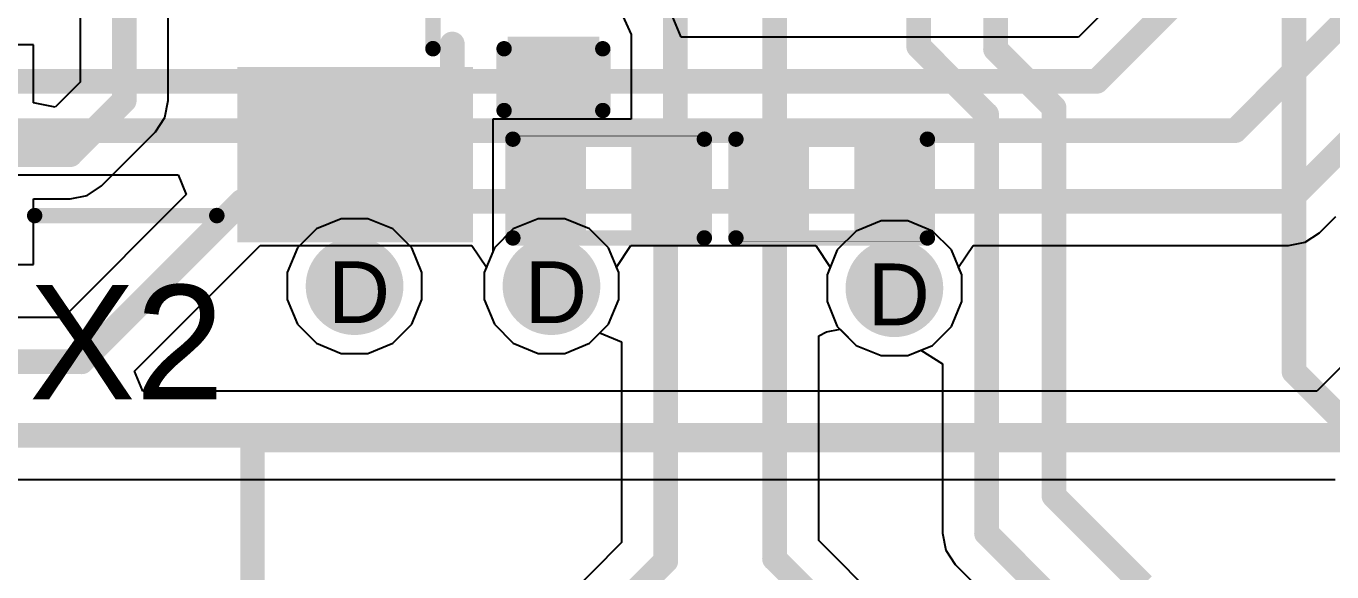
# Model space of a CAD drawing. Header units: inches. Extents: x 0 to 5032, y 0 to 5323.
# Drawn here: x 82.24 to 92.98, y 63.44 to 67.92 of the extents above; entities that cross this region are included whole.
import ezdxf

# ---------------------------------------------------------------- set-up
doc = ezdxf.new("R2010")
doc.units = ezdxf.units.IN
for name, color, linetype in [('Bottom Layer', 5, 'Continuous'), ('Bottom Solder', 6, 'Continuous'), ('Drill Drawing', 1, 'Continuous'), ('Layer 1', 16, 'Continuous'), ('Layer 2', 76, 'Continuous'), ('Multi-Layer', 9, 'Continuous'), ('Pad Holes', 156, 'Continuous'), ('Top Layer', 1, 'Continuous'), ('Top Overlay', 2, 'Continuous'), ('Top Paste', 8, 'Continuous'), ('Top Solder', 216, 'Continuous'), ('Via Holes', 16, 'Continuous')]:
    doc.layers.add(name, color=color, linetype=linetype)
doc.styles.add('Arial', font='', dxfattribs={"height": 0.2})
doc.styles.get('Arial').set_extended_font_data('Arial')

# ---------------------------------------------------------------- blocks, each defined once
blk = doc.blocks.new('R___0402_314')
at = {"layer": 'Top Layer'}
for points in [[(-0.699, -0.318), (-0.699, 0.318), (-0.241, 0.318), (-0.241, -0.318)], [(0.241, -0.318), (0.241, 0.318), (0.699, 0.318), (0.699, -0.318)]]:
    blk.add_hatch(color=1, dxfattribs=at).paths.add_polyline_path(points)
at = {"layer": 'Top Paste'}
for points in [[(-0.699, -0.318), (-0.699, 0.318), (-0.241, 0.318), (-0.241, -0.318)], [(0.241, -0.318), (0.241, 0.318), (0.699, 0.318), (0.699, -0.318)]]:
    blk.add_hatch(color=8, dxfattribs=at).paths.add_polyline_path(points)
at = {"layer": 'Top Solder'}
for points in [[(-0.754, -0.373), (-0.754, 0.373), (-0.186, 0.373), (-0.186, -0.373)], [(0.186, -0.373), (0.186, 0.373), (0.754, 0.373), (0.754, -0.373)]]:
    blk.add_hatch(color=216, dxfattribs=at).paths.add_polyline_path(points)
at = {"layer": 'Top Overlay'}
for points in [[(0.787, 0.406, 0.127, 0.127, 0), (-0.787, 0.406, 0.127, 0.127, 0)], [(-0.787, 0.406, 0.127, 0.127, 0), (-0.787, -0.406, 0.127, 0.127, 0)], [(0.787, 0.406, 0.127, 0.127, 0), (0.787, -0.406, 0.127, 0.127, 0)], [(0.787, -0.406, 0.127, 0.127, 0), (-0.787, -0.406, 0.127, 0.127, 0)], [(0.813, -0.432, 0.00323, 0.00323, 0), (-0.813, -0.432, 0.00323, 0.00323, 0)]]:
    blk.add_lwpolyline(points, format="xyseb", dxfattribs=at)
for points in [[(-0.819, 0.406, 0.0635, 0.0635, 1), (-0.756, 0.406, 0.0635, 0.0635, 1)], [(-0.819, 0.406, 0.0635, 0.0635, 1), (-0.756, 0.406, 0.0635, 0.0635, 1)], [(0.756, 0.406, 0.0635, 0.0635, 1), (0.819, 0.406, 0.0635, 0.0635, 1)], [(0.756, 0.406, 0.0635, 0.0635, 1), (0.819, 0.406, 0.0635, 0.0635, 1)], [(-0.819, -0.406, 0.0635, 0.0635, 1), (-0.756, -0.406, 0.0635, 0.0635, 1)], [(-0.819, -0.406, 0.0635, 0.0635, 1), (-0.756, -0.406, 0.0635, 0.0635, 1)], [(0.756, -0.406, 0.0635, 0.0635, 1), (0.819, -0.406, 0.0635, 0.0635, 1)], [(0.756, -0.406, 0.0635, 0.0635, 1), (0.819, -0.406, 0.0635, 0.0635, 1)], [(-0.814, -0.432, 0.00161, 0.00161, 1), (-0.812, -0.432, 0.00161, 0.00161, 1)], [(0.812, -0.432, 0.00161, 0.00161, 1), (0.814, -0.432, 0.00161, 0.00161, 1)]]:
    blk.add_lwpolyline(points, format="xyseb", close=True, dxfattribs=at)
blk = doc.blocks.new('R___0402_315')
at = {"layer": 'Top Layer'}
for points in [[(-0.699, -0.318), (-0.699, 0.318), (-0.241, 0.318), (-0.241, -0.318)], [(0.241, -0.318), (0.241, 0.318), (0.699, 0.318), (0.699, -0.318)]]:
    blk.add_hatch(color=1, dxfattribs=at).paths.add_polyline_path(points)
at = {"layer": 'Top Paste'}
for points in [[(-0.699, -0.318), (-0.699, 0.318), (-0.241, 0.318), (-0.241, -0.318)], [(0.241, -0.318), (0.241, 0.318), (0.699, 0.318), (0.699, -0.318)]]:
    blk.add_hatch(color=8, dxfattribs=at).paths.add_polyline_path(points)
at = {"layer": 'Top Solder'}
for points in [[(-0.754, -0.373), (-0.754, 0.373), (-0.186, 0.373), (-0.186, -0.373)], [(0.186, -0.373), (0.186, 0.373), (0.754, 0.373), (0.754, -0.373)]]:
    blk.add_hatch(color=216, dxfattribs=at).paths.add_polyline_path(points)
at = {"layer": 'Top Overlay'}
for points in [[(-0.787, 0.406, 0.127, 0.127, 0), (0.787, 0.406, 0.127, 0.127, 0)], [(-0.787, -0.406, 0.127, 0.127, 0), (-0.787, 0.406, 0.127, 0.127, 0)], [(0.787, -0.406, 0.127, 0.127, 0), (0.787, 0.406, 0.127, 0.127, 0)], [(-0.787, -0.406, 0.127, 0.127, 0), (0.787, -0.406, 0.127, 0.127, 0)], [(-0.813, -0.432, 0.00323, 0.00323, 0), (0.813, -0.432, 0.00323, 0.00323, 0)]]:
    blk.add_lwpolyline(points, format="xyseb", dxfattribs=at)
for points in [[(-0.819, 0.406, 0.0635, 0.0635, 1), (-0.756, 0.406, 0.0635, 0.0635, 1)], [(-0.819, 0.406, 0.0635, 0.0635, 1), (-0.756, 0.406, 0.0635, 0.0635, 1)], [(0.756, 0.406, 0.0635, 0.0635, 1), (0.819, 0.406, 0.0635, 0.0635, 1)], [(0.756, 0.406, 0.0635, 0.0635, 1), (0.819, 0.406, 0.0635, 0.0635, 1)], [(-0.819, -0.406, 0.0635, 0.0635, 1), (-0.756, -0.406, 0.0635, 0.0635, 1)], [(-0.819, -0.406, 0.0635, 0.0635, 1), (-0.756, -0.406, 0.0635, 0.0635, 1)], [(0.756, -0.406, 0.0635, 0.0635, 1), (0.819, -0.406, 0.0635, 0.0635, 1)], [(0.756, -0.406, 0.0635, 0.0635, 1), (0.819, -0.406, 0.0635, 0.0635, 1)], [(-0.814, -0.432, 0.00161, 0.00161, 1), (-0.812, -0.432, 0.00161, 0.00161, 1)], [(0.812, -0.432, 0.00161, 0.00161, 1), (0.814, -0.432, 0.00161, 0.00161, 1)]]:
    blk.add_lwpolyline(points, format="xyseb", close=True, dxfattribs=at)
blk = doc.blocks.new('C___0402_343')
at = {"layer": 'Top Layer'}
for points in [[(-0.699, -0.318), (-0.699, 0.318), (-0.241, 0.318), (-0.241, -0.318)], [(0.241, -0.318), (0.241, 0.318), (0.699, 0.318), (0.699, -0.318)]]:
    blk.add_hatch(color=1, dxfattribs=at).paths.add_polyline_path(points)
at = {"layer": 'Top Paste'}
for points in [[(-0.699, -0.318), (-0.699, 0.318), (-0.241, 0.318), (-0.241, -0.318)], [(0.241, -0.318), (0.241, 0.318), (0.699, 0.318), (0.699, -0.318)]]:
    blk.add_hatch(color=8, dxfattribs=at).paths.add_polyline_path(points)
at = {"layer": 'Top Solder'}
for points in [[(-0.758, -0.377), (-0.758, 0.377), (-0.181, 0.377), (-0.181, -0.377)], [(0.181, -0.377), (0.181, 0.377), (0.758, 0.377), (0.758, -0.377)]]:
    blk.add_hatch(color=216, dxfattribs=at).paths.add_polyline_path(points)
at = {"layer": 'Top Overlay'}
for points in [[(-0.787, 0.406, 0.127, 0.127, 0), (-0.787, -0.406, 0.127, 0.127, 0)], [(-0.787, 0.406, 0.127, 0.127, 0), (-0.279, 0.406, 0.127, 0.127, 0)], [(0.279, 0.406, 0.127, 0.127, 0), (0.787, 0.406, 0.127, 0.127, 0)], [(0.787, 0.406, 0.127, 0.127, 0), (0.787, -0.406, 0.127, 0.127, 0)], [(-0.787, -0.406, 0.127, 0.127, 0), (-0.279, -0.406, 0.127, 0.127, 0)], [(0.279, -0.406, 0.127, 0.127, 0), (0.787, -0.406, 0.127, 0.127, 0)]]:
    blk.add_lwpolyline(points, format="xyseb", dxfattribs=at)
for points in [[(-0.819, 0.406, 0.0635, 0.0635, 1), (-0.756, 0.406, 0.0635, 0.0635, 1)], [(-0.819, 0.406, 0.0635, 0.0635, 1), (-0.756, 0.406, 0.0635, 0.0635, 1)], [(-0.311, 0.406, 0.0635, 0.0635, 1), (-0.248, 0.406, 0.0635, 0.0635, 1)], [(0.248, 0.406, 0.0635, 0.0635, 1), (0.311, 0.406, 0.0635, 0.0635, 1)], [(0.756, 0.406, 0.0635, 0.0635, 1), (0.819, 0.406, 0.0635, 0.0635, 1)], [(0.756, 0.406, 0.0635, 0.0635, 1), (0.819, 0.406, 0.0635, 0.0635, 1)], [(-0.819, -0.406, 0.0635, 0.0635, 1), (-0.756, -0.406, 0.0635, 0.0635, 1)], [(-0.819, -0.406, 0.0635, 0.0635, 1), (-0.756, -0.406, 0.0635, 0.0635, 1)], [(-0.311, -0.406, 0.0635, 0.0635, 1), (-0.248, -0.406, 0.0635, 0.0635, 1)], [(0.248, -0.406, 0.0635, 0.0635, 1), (0.311, -0.406, 0.0635, 0.0635, 1)], [(0.756, -0.406, 0.0635, 0.0635, 1), (0.819, -0.406, 0.0635, 0.0635, 1)], [(0.756, -0.406, 0.0635, 0.0635, 1), (0.819, -0.406, 0.0635, 0.0635, 1)]]:
    blk.add_lwpolyline(points, format="xyseb", close=True, dxfattribs=at)
blk = doc.blocks.new('5TJ480000XYLBC__346')
at = {"layer": 'Top Layer'}
for points in [[(-2.8, 1.8), (-1, 1.8), (-1, 0.5), (-2.8, 0.5)], [(1, 1.8), (2.8, 1.8), (2.8, 0.5), (1, 0.5)], [(-2.8, -0.5), (-1, -0.5), (-1, -1.8), (-2.8, -1.8)], [(1, -0.5), (2.8, -0.5), (2.8, -1.8), (1, -1.8)]]:
    blk.add_hatch(color=1, dxfattribs=at).paths.add_polyline_path(points)
at = {"layer": 'Top Paste'}
for points in [[(-2.8, 1.8), (-1, 1.8), (-1, 0.5), (-2.8, 0.5)], [(1, 1.8), (2.8, 1.8), (2.8, 0.5), (1, 0.5)], [(-2.8, -0.5), (-1, -0.5), (-1, -1.8), (-2.8, -1.8)], [(1, -0.5), (2.8, -0.5), (2.8, -1.8), (1, -1.8)]]:
    blk.add_hatch(color=8, dxfattribs=at).paths.add_polyline_path(points)
at = {"layer": 'Top Solder'}
for points in [[(-2.87, 1.87), (-0.93, 1.87), (-0.93, 0.43), (-2.87, 0.43)], [(0.93, 1.87), (2.87, 1.87), (2.87, 0.43), (0.93, 0.43)], [(-2.87, -0.43), (-0.93, -0.43), (-0.93, -1.87), (-2.87, -1.87)], [(0.93, -0.43), (2.87, -0.43), (2.87, -1.87), (0.93, -1.87)]]:
    blk.add_hatch(color=216, dxfattribs=at).paths.add_polyline_path(points)
at = {"layer": 'Top Overlay'}
for points in [[(-0.737, 1.651, 0.127, 0.127, 0), (0.762, 1.651, 0.127, 0.127, 0)], [(-2.54, -0.279, 0.127, 0.127, 0), (-2.54, 0.279, 0.127, 0.127, 0)], [(2.54, -0.279, 0.127, 0.127, 0), (2.54, 0.279, 0.127, 0.127, 0)], [(-3.048, -1.041, 0.127, 0.127, 0), (-2.921, -1.168, 0.127, 0.127, 0)], [(-3.048, -1.295, 0.127, 0.127, 0), (-3.048, -1.041, 0.127, 0.127, 0)], [(-3.048, -1.295, 0.127, 0.127, 0), (-2.921, -1.168, 0.127, 0.127, 0)], [(-0.737, -1.651, 0.127, 0.127, 0), (0.762, -1.651, 0.127, 0.127, 0)]]:
    blk.add_lwpolyline(points, format="xyseb", dxfattribs=at)
for points in [[(-0.768, 1.651, 0.0635, 0.0635, 1), (-0.705, 1.651, 0.0635, 0.0635, 1)], [(0.73, 1.651, 0.0635, 0.0635, 1), (0.794, 1.651, 0.0635, 0.0635, 1)], [(-2.572, 0.279, 0.0635, 0.0635, 1), (-2.508, 0.279, 0.0635, 0.0635, 1)], [(2.508, 0.279, 0.0635, 0.0635, 1), (2.572, 0.279, 0.0635, 0.0635, 1)], [(-2.572, -0.279, 0.0635, 0.0635, 1), (-2.508, -0.279, 0.0635, 0.0635, 1)], [(2.508, -0.279, 0.0635, 0.0635, 1), (2.572, -0.279, 0.0635, 0.0635, 1)], [(-3.08, -1.041, 0.0635, 0.0635, 1), (-3.016, -1.041, 0.0635, 0.0635, 1)], [(-3.08, -1.041, 0.0635, 0.0635, 1), (-3.016, -1.041, 0.0635, 0.0635, 1)], [(-2.953, -1.168, 0.0635, 0.0635, 1), (-2.889, -1.168, 0.0635, 0.0635, 1)], [(-2.953, -1.168, 0.0635, 0.0635, 1), (-2.889, -1.168, 0.0635, 0.0635, 1)], [(-3.08, -1.295, 0.0635, 0.0635, 1), (-3.016, -1.295, 0.0635, 0.0635, 1)], [(-3.08, -1.295, 0.0635, 0.0635, 1), (-3.016, -1.295, 0.0635, 0.0635, 1)], [(-0.768, -1.651, 0.0635, 0.0635, 1), (-0.705, -1.651, 0.0635, 0.0635, 1)], [(0.73, -1.651, 0.0635, 0.0635, 1), (0.794, -1.651, 0.0635, 0.0635, 1)]]:
    blk.add_lwpolyline(points, format="xyseb", close=True, dxfattribs=at)
blk = doc.blocks.new('B3B_XH_A_LF__SN___433')
at = {"layer": 'Bottom Layer'}
blk.add_hatch(color=5, dxfattribs=at).paths.add_polyline_path([(-4.81, 1), (-2.81, 1), (-2.81, -1), (-4.81, -1)])
h = blk.add_hatch(color=5, dxfattribs=at)
edge = h.paths.add_edge_path()
edge.add_arc((-1.27, 0), 1, 0, 360)
h = blk.add_hatch(color=5, dxfattribs=at)
edge = h.paths.add_edge_path()
edge.add_arc((1.27, 0), 1, 0, 360)
at = {"layer": 'Bottom Solder'}
blk.add_hatch(color=6, dxfattribs=at).paths.add_polyline_path([(-4.912, 1.102), (-2.708, 1.102), (-2.708, -1.102), (-4.912, -1.102)])
h = blk.add_hatch(color=6, dxfattribs=at)
edge = h.paths.add_edge_path()
edge.add_arc((-1.27, 0), 1.102, 0, 360)
h = blk.add_hatch(color=6, dxfattribs=at)
edge = h.paths.add_edge_path()
edge.add_arc((1.27, 0), 1.102, 0, 360)
at = {"layer": 'Layer 1'}
blk.add_hatch(color=16, dxfattribs=at).paths.add_polyline_path([(-4.81, 1), (-2.81, 1), (-2.81, -1), (-4.81, -1)])
h = blk.add_hatch(color=16, dxfattribs=at)
edge = h.paths.add_edge_path()
edge.add_arc((-1.27, 0), 1, 0, 360)
h = blk.add_hatch(color=16, dxfattribs=at)
edge = h.paths.add_edge_path()
edge.add_arc((1.27, 0), 1, 0, 360)
at = {"layer": 'Layer 2'}
blk.add_hatch(color=76, dxfattribs=at).paths.add_polyline_path([(-4.81, 1), (-2.81, 1), (-2.81, -1), (-4.81, -1)])
h = blk.add_hatch(color=76, dxfattribs=at)
edge = h.paths.add_edge_path()
edge.add_arc((-1.27, 0), 1, 0, 360)
h = blk.add_hatch(color=76, dxfattribs=at)
edge = h.paths.add_edge_path()
edge.add_arc((1.27, 0), 1, 0, 360)
at = {"layer": 'Multi-Layer'}
blk.add_hatch(color=9, dxfattribs=at).paths.add_polyline_path([(-4.81, 1), (-2.81, 1), (-2.81, -1), (-4.81, -1)])
h = blk.add_hatch(color=9, dxfattribs=at)
edge = h.paths.add_edge_path()
edge.add_arc((-1.27, 0), 1, 0, 360)
h = blk.add_hatch(color=9, dxfattribs=at)
edge = h.paths.add_edge_path()
edge.add_arc((1.27, 0), 1, 0, 360)
at = {"layer": 'Pad Holes'}
h = blk.add_hatch(color=7, dxfattribs=at)
edge = h.paths.add_edge_path()
edge.add_arc((-3.81, 0), 0.5, 0, 360)
h = blk.add_hatch(color=7, dxfattribs=at)
edge = h.paths.add_edge_path()
edge.add_arc((-1.27, 0), 0.5, 0, 360)
h = blk.add_hatch(color=7, dxfattribs=at)
edge = h.paths.add_edge_path()
edge.add_arc((1.27, 0), 0.5, 0, 360)
at = {"layer": 'Top Layer'}
blk.add_hatch(color=1, dxfattribs=at).paths.add_polyline_path([(-4.81, 1), (-2.81, 1), (-2.81, -1), (-4.81, -1)])
h = blk.add_hatch(color=1, dxfattribs=at)
edge = h.paths.add_edge_path()
edge.add_arc((-1.27, 0), 1, 0, 360)
h = blk.add_hatch(color=1, dxfattribs=at)
edge = h.paths.add_edge_path()
edge.add_arc((1.27, 0), 1, 0, 360)
at = {"layer": 'Top Solder'}
blk.add_hatch(color=216, dxfattribs=at).paths.add_polyline_path([(-4.912, 1.102), (-2.708, 1.102), (-2.708, -1.102), (-4.912, -1.102)])
h = blk.add_hatch(color=216, dxfattribs=at)
edge = h.paths.add_edge_path()
edge.add_arc((-1.27, 0), 1.102, 0, 360)
h = blk.add_hatch(color=216, dxfattribs=at)
edge = h.paths.add_edge_path()
edge.add_arc((1.27, 0), 1.102, 0, 360)
at = {"layer": 'Top Overlay'}
for points in [[(-6.325, 3.48, 0.2, 0.2, 0), (3.785, 3.48, 0.2, 0.2, 0)], [(-6.325, -2.464, 0.2, 0.2, 0), (-6.325, 3.48, 0.2, 0.2, 0)], [(3.785, -2.464, 0.2, 0.2, 0), (3.785, 3.48, 0.2, 0.2, 0)], [(-6.325, -2.464, 0.2, 0.2, 0), (3.785, -2.464, 0.2, 0.2, 0)]]:
    blk.add_lwpolyline(points, format="xyseb", dxfattribs=at)
for points in [[(-6.375, 3.48, 0.1, 0.1, 1), (-6.275, 3.48, 0.1, 0.1, 1)], [(-6.375, 3.48, 0.1, 0.1, 1), (-6.275, 3.48, 0.1, 0.1, 1)], [(3.735, 3.48, 0.1, 0.1, 1), (3.835, 3.48, 0.1, 0.1, 1)], [(3.735, 3.48, 0.1, 0.1, 1), (3.835, 3.48, 0.1, 0.1, 1)], [(-6.375, -2.464, 0.1, 0.1, 1), (-6.275, -2.464, 0.1, 0.1, 1)], [(-6.375, -2.464, 0.1, 0.1, 1), (-6.275, -2.464, 0.1, 0.1, 1)], [(3.735, -2.464, 0.1, 0.1, 1), (3.835, -2.464, 0.1, 0.1, 1)], [(3.735, -2.464, 0.1, 0.1, 1), (3.835, -2.464, 0.1, 0.1, 1)]]:
    blk.add_lwpolyline(points, format="xyseb", close=True, dxfattribs=at)

msp = doc.modelspace()

# ---------------------------------------------------------------- hatches: boundary and pattern name
at = {"layer": 'Bottom Layer'}
h = msp.add_hatch(color=5, dxfattribs=at)
edge = h.paths.add_edge_path()
edge.add_arc((84.939, 65.786), 0.3, 0, 360)
h = msp.add_hatch(color=5, dxfattribs=at)
edge = h.paths.add_edge_path()
edge.add_arc((86.559, 65.786), 0.3, 0, 360)
h = msp.add_hatch(color=5, dxfattribs=at)
edge = h.paths.add_edge_path()
edge.add_arc((89.38, 65.769), 0.3, 0, 360)
at = {"layer": 'Bottom Solder'}
h = msp.add_hatch(color=6, dxfattribs=at)
edge = h.paths.add_edge_path()
edge.add_arc((84.939, 65.786), 0.402, 0, 360)
h = msp.add_hatch(color=6, dxfattribs=at)
edge = h.paths.add_edge_path()
edge.add_arc((86.559, 65.786), 0.402, 0, 360)
h = msp.add_hatch(color=6, dxfattribs=at)
edge = h.paths.add_edge_path()
edge.add_arc((89.38, 65.769), 0.402, 0, 360)
at = {"layer": 'Layer 1'}
h = msp.add_hatch(color=16, dxfattribs=at)
edge = h.paths.add_edge_path()
edge.add_arc((84.939, 65.786), 0.3, 0, 360)
h = msp.add_hatch(color=16, dxfattribs=at)
edge = h.paths.add_edge_path()
edge.add_arc((86.559, 65.786), 0.3, 0, 360)
h = msp.add_hatch(color=16, dxfattribs=at)
edge = h.paths.add_edge_path()
edge.add_arc((89.38, 65.769), 0.3, 0, 360)
at = {"layer": 'Layer 2'}
h = msp.add_hatch(color=76, dxfattribs=at)
edge = h.paths.add_edge_path()
edge.add_arc((84.939, 65.786), 0.3, 0, 360)
h = msp.add_hatch(color=76, dxfattribs=at)
edge = h.paths.add_edge_path()
edge.add_arc((86.559, 65.786), 0.3, 0, 360)
h = msp.add_hatch(color=76, dxfattribs=at)
edge = h.paths.add_edge_path()
edge.add_arc((89.38, 65.769), 0.3, 0, 360)
at = {"layer": 'Top Layer'}
h = msp.add_hatch(color=1, dxfattribs=at)
edge = h.paths.add_edge_path()
edge.add_arc((84.939, 65.786), 0.3, 0, 360)
h = msp.add_hatch(color=1, dxfattribs=at)
edge = h.paths.add_edge_path()
edge.add_arc((86.559, 65.786), 0.3, 0, 360)
h = msp.add_hatch(color=1, dxfattribs=at)
edge = h.paths.add_edge_path()
edge.add_arc((89.38, 65.769), 0.3, 0, 360)
at = {"layer": 'Top Solder'}
h = msp.add_hatch(color=216, dxfattribs=at)
edge = h.paths.add_edge_path()
edge.add_arc((84.939, 65.786), 0.402, 0, 360)
h = msp.add_hatch(color=216, dxfattribs=at)
edge = h.paths.add_edge_path()
edge.add_arc((86.559, 65.786), 0.402, 0, 360)
h = msp.add_hatch(color=216, dxfattribs=at)
edge = h.paths.add_edge_path()
edge.add_arc((89.38, 65.769), 0.402, 0, 360)
at = {"layer": 'Via Holes'}
h = msp.add_hatch(color=7, dxfattribs=at)
edge = h.paths.add_edge_path()
edge.add_arc((84.939, 65.786), 0.15, 0, 360)
h = msp.add_hatch(color=7, dxfattribs=at)
edge = h.paths.add_edge_path()
edge.add_arc((86.559, 65.786), 0.15, 0, 360)
h = msp.add_hatch(color=7, dxfattribs=at)
edge = h.paths.add_edge_path()
edge.add_arc((89.38, 65.769), 0.15, 0, 360)

# ---------------------------------------------------------------- linework, layer by layer
at = {"layer": 'Bottom Layer'}
for p, q in [((93.136, 70.073), (90.895, 67.832)), ((87.626, 67.832), (87.558, 67.996)), ((90.895, 67.832), (87.626, 67.832)), ((69.075, 66.702), (83.487, 66.702)), ((83.487, 66.702), (83.555, 66.538)), ((83.555, 66.538), (82.544, 65.527)), ((92.878, 66.225), (93.01, 66.358)), ((92.76, 66.147), (92.878, 66.225)), ((83.129, 65.086), (84.162, 66.119)), ((84.162, 66.119), (85.905, 66.119)), ((85.905, 66.119), (86.024, 65.941)), ((87.095, 65.941), (87.213, 66.119)), ((87.213, 66.119), (88.733, 66.119)), ((88.733, 66.119), (88.852, 65.941)), ((89.908, 65.941), (90.027, 66.119)), ((90.027, 66.119), (92.621, 66.119)), ((92.621, 66.119), (92.76, 66.147)), ((92.621, 66.119), (92.621, 66.119)), ((86.024, 65.941), (86.005, 65.897)), ((86.005, 65.897), (86.005, 65.676)), ((87.113, 65.897), (87.095, 65.941)), ((87.113, 65.676), (87.113, 65.897)), ((88.852, 65.941), (88.826, 65.879)), ((88.826, 65.879), (88.826, 65.659)), ((89.934, 65.879), (89.908, 65.941)), ((89.934, 65.659), (89.934, 65.879)), ((86.005, 65.676), (86.089, 65.473)), ((87.029, 65.473), (87.113, 65.676)), ((88.826, 65.659), (88.91, 65.455)), ((89.85, 65.455), (89.934, 65.659)), ((82.544, 65.527), (65.732, 65.527)), ((86.089, 65.473), (86.245, 65.317)), ((86.873, 65.317), (87.029, 65.473)), ((88.91, 65.455), (89.066, 65.299)), ((89.694, 65.299), (89.85, 65.455)), ((86.245, 65.317), (86.449, 65.232)), ((86.669, 65.232), (86.873, 65.317)), ((86.449, 65.232), (86.669, 65.232)), ((89.066, 65.299), (89.27, 65.215)), ((89.27, 65.215), (89.49, 65.215)), ((89.49, 65.215), (89.694, 65.299)), ((93.147, 65.214), (92.855, 64.922)), ((83.197, 64.922), (83.129, 65.086)), ((92.855, 64.922), (83.197, 64.922)), ((69.084, 64.197), (93.005, 64.197))]:
    msp.add_line(p, q, dxfattribs=at)
for points in [[(92.621, 66.482, 0.203, 0.203, 0), (97.362, 71.222, 0.203, 0.203, 0)], [(91.045, 67.47, 0.203, 0.203, 0), (93.69, 70.114, 0.203, 0.203, 0)], [(92.184, 67.065, 0.203, 0.203, 0), (95.224, 70.105, 0.203, 0.203, 0)], [(66.305, 67.47, 0.203, 0.203, 0), (91.045, 67.47, 0.203, 0.203, 0)], [(66.153, 67.065, 0.203, 0.203, 0), (92.184, 67.065, 0.203, 0.203, 0)], [(82.694, 65.164, 0.203, 0.203, 0), (84.011, 66.482, 0.203, 0.203, 0)], [(84.011, 66.482, 0.203, 0.203, 0), (92.621, 66.482, 0.203, 0.203, 0)], [(93.005, 64.559, 0.203, 0.203, 0), (93.701, 65.255, 0.203, 0.203, 0)], [(65.312, 65.164, 0.203, 0.203, 0), (82.694, 65.164, 0.203, 0.203, 0)], [(49.207, 64.559, 0.203, 0.203, 0), (93.005, 64.559, 0.203, 0.203, 0)]]:
    msp.add_lwpolyline(points, format="xyseb", dxfattribs=at)
for points in [[(90.995, 67.47, 0.102, 0.102, 1), (91.096, 67.47, 0.102, 0.102, 1)], [(90.995, 67.47, 0.102, 0.102, 1), (91.096, 67.47, 0.102, 0.102, 1)], [(92.133, 67.065, 0.102, 0.102, 1), (92.235, 67.065, 0.102, 0.102, 1)], [(92.133, 67.065, 0.102, 0.102, 1), (92.235, 67.065, 0.102, 0.102, 1)], [(83.961, 66.482, 0.102, 0.102, 1), (84.062, 66.482, 0.102, 0.102, 1)], [(83.961, 66.482, 0.102, 0.102, 1), (84.062, 66.482, 0.102, 0.102, 1)], [(92.571, 66.482, 0.102, 0.102, 1), (92.672, 66.482, 0.102, 0.102, 1)], [(92.571, 66.482, 0.102, 0.102, 1), (92.672, 66.482, 0.102, 0.102, 1)], [(82.643, 65.164, 0.102, 0.102, 1), (82.745, 65.164, 0.102, 0.102, 1)], [(82.643, 65.164, 0.102, 0.102, 1), (82.745, 65.164, 0.102, 0.102, 1)], [(92.954, 64.559, 0.102, 0.102, 1), (93.056, 64.559, 0.102, 0.102, 1)], [(92.954, 64.559, 0.102, 0.102, 1), (93.056, 64.559, 0.102, 0.102, 1)]]:
    msp.add_lwpolyline(points, format="xyseb", close=True, dxfattribs=at)
at = {"layer": 'Layer 1'}
for p, q in [((86.449, 66.34), (86.245, 66.256)), ((86.669, 66.34), (86.449, 66.34)), ((86.873, 66.256), (86.669, 66.34)), ((89.27, 66.323), (89.066, 66.239)), ((89.49, 66.323), (89.27, 66.323)), ((89.694, 66.239), (89.49, 66.323)), ((86.245, 66.256), (86.089, 66.1)), ((87.029, 66.1), (86.873, 66.256)), ((89.066, 66.239), (88.91, 66.083)), ((89.85, 66.083), (89.694, 66.239)), ((86.089, 66.1), (86.005, 65.897)), ((87.113, 65.897), (87.029, 66.1)), ((88.91, 66.083), (88.826, 65.879)), ((89.934, 65.879), (89.85, 66.083)), ((86.005, 65.897), (86.005, 65.676)), ((87.113, 65.676), (87.113, 65.897)), ((88.826, 65.879), (88.826, 65.659)), ((89.934, 65.659), (89.934, 65.879)), ((86.005, 65.676), (86.089, 65.473)), ((87.029, 65.473), (87.113, 65.676)), ((88.826, 65.659), (88.91, 65.455)), ((89.85, 65.455), (89.934, 65.659)), ((86.089, 65.473), (86.245, 65.317)), ((86.873, 65.317), (87.029, 65.473)), ((88.91, 65.455), (89.066, 65.299)), ((89.694, 65.299), (89.85, 65.455)), ((86.245, 65.317), (86.449, 65.232)), ((86.669, 65.232), (86.873, 65.317)), ((86.449, 65.232), (86.669, 65.232)), ((89.066, 65.299), (89.27, 65.215)), ((89.27, 65.215), (89.49, 65.215)), ((89.49, 65.215), (89.694, 65.299))]:
    msp.add_line(p, q, dxfattribs=at)
at = {"layer": 'Layer 2'}
for p, q in [((84.829, 66.34), (84.625, 66.256)), ((85.049, 66.34), (84.829, 66.34)), ((85.253, 66.256), (85.049, 66.34)), ((84.625, 66.256), (84.469, 66.1)), ((85.409, 66.1), (85.253, 66.256)), ((84.469, 66.1), (84.385, 65.897)), ((85.493, 65.897), (85.409, 66.1)), ((84.385, 65.897), (84.385, 65.676)), ((85.493, 65.676), (85.493, 65.897)), ((84.385, 65.676), (84.469, 65.473)), ((85.409, 65.473), (85.493, 65.676)), ((84.469, 65.473), (84.625, 65.317)), ((85.253, 65.317), (85.409, 65.473)), ((84.625, 65.317), (84.829, 65.232)), ((85.049, 65.232), (85.253, 65.317)), ((84.829, 65.232), (85.049, 65.232))]:
    msp.add_line(p, q, dxfattribs=at)
at = {"layer": 'Top Layer'}
for p, q in [((82.682, 70.074), (82.682, 67.462)), ((83.407, 67.312), (83.407, 70.074)), ((87.146, 68.004), (87.214, 67.855)), ((87.214, 67.855), (87.214, 67.159)), ((82.298, 67.771), (80.381, 67.771)), ((82.298, 67.294), (82.298, 67.771)), ((82.682, 67.462), (82.476, 67.256)), ((82.476, 67.256), (82.298, 67.294)), ((83.379, 67.173), (83.407, 67.312)), ((83.301, 67.055), (83.379, 67.173)), ((87.214, 67.159), (86.076, 67.159)), ((86.076, 67.159), (86.076, 66.069)), ((82.856, 66.611), (83.301, 67.055)), ((83.301, 67.055), (83.301, 67.055)), ((82.739, 66.532), (82.856, 66.611)), ((82.298, 65.963), (82.298, 66.504)), ((82.298, 66.504), (82.6, 66.504)), ((82.6, 66.504), (82.739, 66.532)), ((82.6, 66.504), (82.6, 66.504)), ((86.076, 66.069), (86.005, 65.897)), ((79.99, 65.963), (82.298, 65.963)), ((86.005, 65.897), (86.005, 65.676)), ((86.005, 65.676), (86.089, 65.473)), ((86.089, 65.473), (86.245, 65.317)), ((88.821, 65.409), (88.935, 65.431)), ((88.935, 65.431), (89.066, 65.299)), ((86.245, 65.317), (86.449, 65.232)), ((86.669, 65.232), (86.873, 65.317)), ((86.873, 65.317), (86.958, 65.402)), ((86.958, 65.402), (87.136, 65.329)), ((87.136, 65.329), (87.136, 63.677)), ((88.757, 65.377), (88.821, 65.409)), ((88.757, 63.696), (88.757, 65.377)), ((86.449, 65.232), (86.669, 65.232)), ((89.066, 65.299), (89.27, 65.215)), ((89.27, 65.215), (89.49, 65.215)), ((89.49, 65.215), (89.597, 65.259)), ((89.597, 65.259), (89.775, 65.148)), ((89.775, 65.148), (89.775, 63.754)), ((89.775, 63.754), (89.775, 63.754)), ((89.775, 63.754), (89.803, 63.615)), ((87.136, 63.677), (86.358, 62.898)), ((89.41, 63.042), (88.757, 63.696)), ((89.803, 63.615), (89.881, 63.497)), ((89.881, 63.497), (90.885, 62.494))]:
    msp.add_line(p, q, dxfattribs=at)
for points in [[(83.044, 67.312, 0.203, 0.203, 0), (83.044, 70.709, 0.203, 0.203, 0)], [(89.579, 67.757, 0.203, 0.203, 0), (89.579, 69.531, 0.203, 0.203, 0)], [(87.577, 66.588, 0.203, 0.203, 0), (87.577, 69.078, 0.203, 0.203, 0)], [(88.394, 66.588, 0.203, 0.203, 0), (88.394, 68.995, 0.203, 0.203, 0)], [(90.212, 67.734, 0.203, 0.203, 0), (90.212, 68.733, 0.203, 0.203, 0)], [(92.668, 65.081, 0.203, 0.203, 0), (92.668, 68.69, 0.203, 0.203, 0)], [(85.743, 67.415, 0.203, 0.203, 0), (85.743, 67.776, 0.203, 0.203, 0)], [(89.579, 67.757, 0.203, 0.203, 0), (90.138, 67.198, 0.203, 0.203, 0)], [(90.212, 67.734, 0.203, 0.203, 0), (90.693, 67.253, 0.203, 0.203, 0)], [(85.194, 66.867, 0.203, 0.203, 0), (85.743, 67.415, 0.203, 0.203, 0)], [(82.6, 66.867, 0.203, 0.203, 0), (83.044, 67.312, 0.203, 0.203, 0)], [(90.693, 64.061, 0.203, 0.203, 0), (90.693, 67.253, 0.203, 0.203, 0)], [(90.138, 63.754, 0.203, 0.203, 0), (90.138, 67.198, 0.203, 0.203, 0)], [(80.894, 66.867, 0.203, 0.203, 0), (82.6, 66.867, 0.203, 0.203, 0)], [(84.939, 66.862, 0.203, 0.203, 0), (84.944, 66.867, 0.203, 0.203, 0)], [(84.939, 65.786, 0.203, 0.203, 0), (84.939, 66.862, 0.203, 0.203, 0)], [(84.944, 66.867, 0.203, 0.203, 0), (85.194, 66.867, 0.203, 0.203, 0)], [(89.334, 66.588, 0.254, 0.254, 0), (89.357, 66.565, 0.254, 0.254, 0)], [(86.559, 66.432, 0.254, 0.254, 0), (86.637, 66.51, 0.254, 0.254, 0)], [(87.499, 63.526, 0.203, 0.203, 0), (87.499, 66.588, 0.203, 0.203, 0)], [(88.394, 63.545, 0.203, 0.203, 0), (88.394, 66.588, 0.203, 0.203, 0)], [(89.357, 65.792, 0.254, 0.254, 0), (89.357, 66.565, 0.254, 0.254, 0)], [(86.559, 65.786, 0.254, 0.254, 0), (86.559, 66.432, 0.254, 0.254, 0)], [(89.357, 65.792, 0.254, 0.254, 0), (89.38, 65.769, 0.254, 0.254, 0)], [(92.668, 65.081, 0.203, 0.203, 0), (93.608, 64.142, 0.203, 0.203, 0)], [(90.693, 64.061, 0.203, 0.203, 0), (91.425, 63.328, 0.203, 0.203, 0)], [(90.138, 63.754, 0.203, 0.203, 0), (91.141, 62.75, 0.203, 0.203, 0)], [(86.614, 62.642, 0.203, 0.203, 0), (87.499, 63.526, 0.203, 0.203, 0)], [(88.394, 63.545, 0.203, 0.203, 0), (89.154, 62.786, 0.203, 0.203, 0)]]:
    msp.add_lwpolyline(points, format="xyseb", dxfattribs=at)
for points in [[(85.692, 67.776, 0.102, 0.102, 1), (85.794, 67.776, 0.102, 0.102, 1)], [(89.529, 67.757, 0.102, 0.102, 1), (89.63, 67.757, 0.102, 0.102, 1)], [(89.529, 67.757, 0.102, 0.102, 1), (89.63, 67.757, 0.102, 0.102, 1)], [(90.161, 67.734, 0.102, 0.102, 1), (90.262, 67.734, 0.102, 0.102, 1)], [(90.161, 67.734, 0.102, 0.102, 1), (90.262, 67.734, 0.102, 0.102, 1)], [(85.692, 67.415, 0.102, 0.102, 1), (85.794, 67.415, 0.102, 0.102, 1)], [(85.692, 67.415, 0.102, 0.102, 1), (85.794, 67.415, 0.102, 0.102, 1)], [(82.994, 67.312, 0.102, 0.102, 1), (83.095, 67.312, 0.102, 0.102, 1)], [(82.994, 67.312, 0.102, 0.102, 1), (83.095, 67.312, 0.102, 0.102, 1)], [(90.642, 67.253, 0.102, 0.102, 1), (90.744, 67.253, 0.102, 0.102, 1)], [(90.642, 67.253, 0.102, 0.102, 1), (90.744, 67.253, 0.102, 0.102, 1)], [(90.087, 67.198, 0.102, 0.102, 1), (90.189, 67.198, 0.102, 0.102, 1)], [(90.087, 67.198, 0.102, 0.102, 1), (90.189, 67.198, 0.102, 0.102, 1)], [(82.549, 66.867, 0.102, 0.102, 1), (82.651, 66.867, 0.102, 0.102, 1)], [(82.549, 66.867, 0.102, 0.102, 1), (82.651, 66.867, 0.102, 0.102, 1)], [(84.888, 66.862, 0.102, 0.102, 1), (84.99, 66.862, 0.102, 0.102, 1)], [(84.888, 66.862, 0.102, 0.102, 1), (84.99, 66.862, 0.102, 0.102, 1)], [(84.894, 66.867, 0.102, 0.102, 1), (84.995, 66.867, 0.102, 0.102, 1)], [(84.894, 66.867, 0.102, 0.102, 1), (84.995, 66.867, 0.102, 0.102, 1)], [(85.144, 66.867, 0.102, 0.102, 1), (85.245, 66.867, 0.102, 0.102, 1)], [(85.144, 66.867, 0.102, 0.102, 1), (85.245, 66.867, 0.102, 0.102, 1)], [(89.27, 66.588, 0.127, 0.127, 1), (89.397, 66.588, 0.127, 0.127, 1)], [(86.573, 66.51, 0.127, 0.127, 1), (86.7, 66.51, 0.127, 0.127, 1)], [(87.448, 66.588, 0.102, 0.102, 1), (87.55, 66.588, 0.102, 0.102, 1)], [(87.526, 66.588, 0.102, 0.102, 1), (87.627, 66.588, 0.102, 0.102, 1)], [(88.343, 66.588, 0.102, 0.102, 1), (88.445, 66.588, 0.102, 0.102, 1)], [(88.343, 66.588, 0.102, 0.102, 1), (88.445, 66.588, 0.102, 0.102, 1)], [(89.294, 66.565, 0.127, 0.127, 1), (89.421, 66.565, 0.127, 0.127, 1)], [(89.294, 66.565, 0.127, 0.127, 1), (89.421, 66.565, 0.127, 0.127, 1)], [(86.496, 66.432, 0.127, 0.127, 1), (86.623, 66.432, 0.127, 0.127, 1)], [(86.496, 66.432, 0.127, 0.127, 1), (86.623, 66.432, 0.127, 0.127, 1)], [(84.888, 65.786, 0.102, 0.102, 1), (84.99, 65.786, 0.102, 0.102, 1)], [(86.496, 65.786, 0.127, 0.127, 1), (86.623, 65.786, 0.127, 0.127, 1)], [(89.294, 65.792, 0.127, 0.127, 1), (89.421, 65.792, 0.127, 0.127, 1)], [(89.294, 65.792, 0.127, 0.127, 1), (89.421, 65.792, 0.127, 0.127, 1)], [(89.317, 65.769, 0.127, 0.127, 1), (89.444, 65.769, 0.127, 0.127, 1)], [(92.617, 65.081, 0.102, 0.102, 1), (92.719, 65.081, 0.102, 0.102, 1)], [(92.617, 65.081, 0.102, 0.102, 1), (92.719, 65.081, 0.102, 0.102, 1)], [(90.642, 64.061, 0.102, 0.102, 1), (90.744, 64.061, 0.102, 0.102, 1)], [(90.642, 64.061, 0.102, 0.102, 1), (90.744, 64.061, 0.102, 0.102, 1)], [(90.087, 63.754, 0.102, 0.102, 1), (90.189, 63.754, 0.102, 0.102, 1)], [(90.087, 63.754, 0.102, 0.102, 1), (90.189, 63.754, 0.102, 0.102, 1)], [(87.448, 63.526, 0.102, 0.102, 1), (87.55, 63.526, 0.102, 0.102, 1)], [(87.448, 63.526, 0.102, 0.102, 1), (87.55, 63.526, 0.102, 0.102, 1)], [(88.343, 63.545, 0.102, 0.102, 1), (88.445, 63.545, 0.102, 0.102, 1)], [(88.343, 63.545, 0.102, 0.102, 1), (88.445, 63.545, 0.102, 0.102, 1)]]:
    msp.add_lwpolyline(points, format="xyseb", close=True, dxfattribs=at)

# ---------------------------------------------------------------- block references
for name, p in [('5TJ480000XYLBC__346', (83.044, 68.017)), ('R___0402_315', (88.864, 66.588)), ('B3B_XH_A_LF__SN___433', (90.424, 61.039))]:
    msp.add_blockref(name, p)
for name, p, rotation in [('C___0402_343', (86.575, 68.017), 90), ('R___0402_314', (87.029, 66.588), 180)]:
    msp.add_blockref(name, p, dxfattribs=dict(rotation=rotation))

# ---------------------------------------------------------------- texts
at = {"layer": 'Drill Drawing', "style": 'Arial'}
for p in [(84.719, 65.482), (86.339, 65.482), (89.16, 65.464)]:
    msp.add_text('D', height=0.508, dxfattribs=at).set_placement(p)
at = {"layer": 'Top Overlay', "style": 'Arial'}
msp.add_text('X2', height=0.9398, dxfattribs=at).set_placement((82.261, 64.855))

doc.saveas('drawing.dxf')
